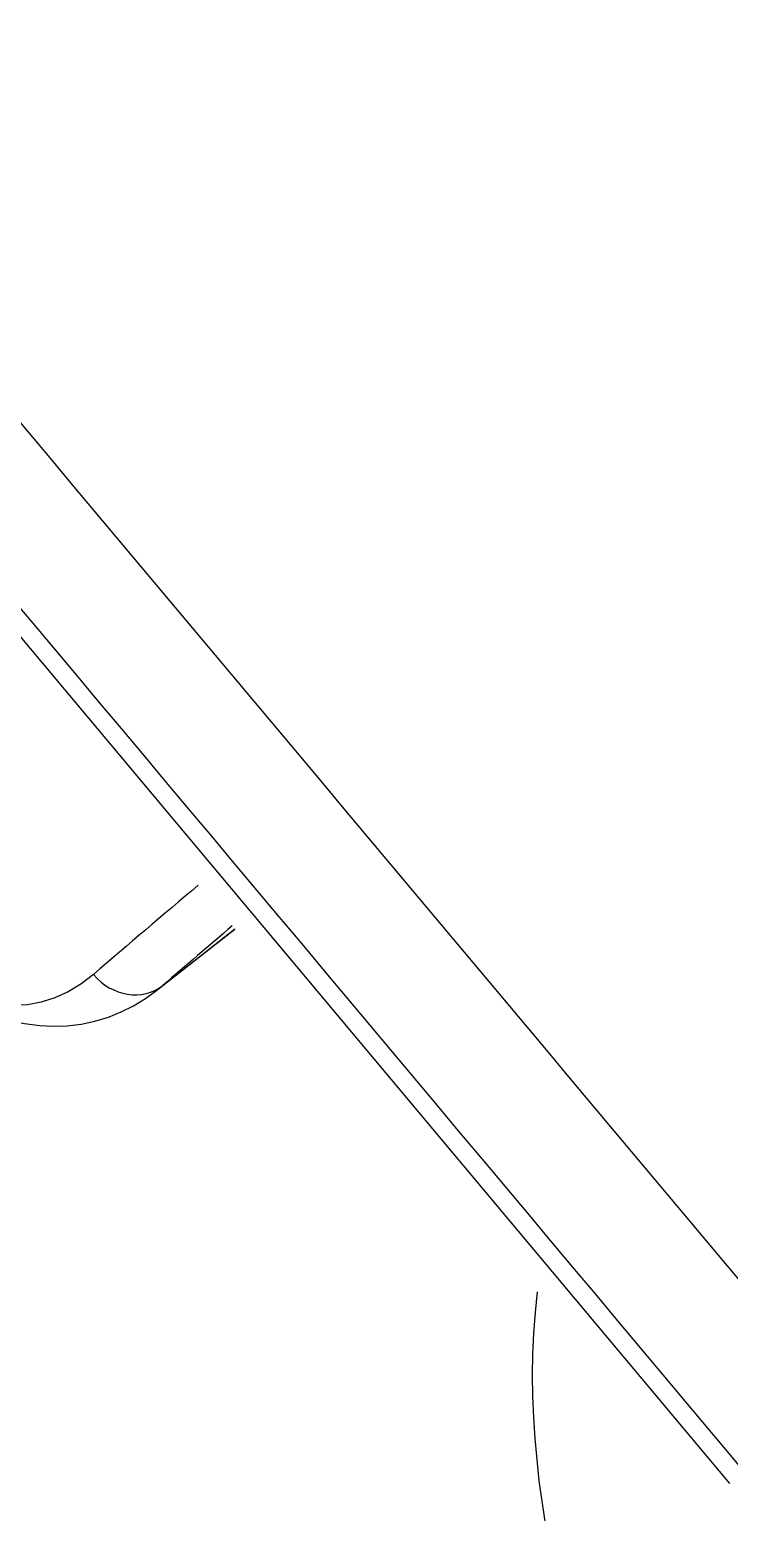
# Model space of a CAD drawing. Extents: x 741 to 1339, y 725 to 848.
# Drawn here: x 1103.0047 to 1103.0312, y 786.7882 to 786.8444 of the extents above; entities that cross this region are included whole.
import ezdxf

# ---------------------------------------------------------------- set-up
doc = ezdxf.new("R2010")
doc.units = 0
doc.header["$MEASUREMENT"] = 0
doc.linetypes.add('CONTINU', pattern=[0])
for name, color, linetype in [('Lay Out', 31, 'CONTINUOUS'), ('PAREDES', 7, 'CONTINUOUS'), ('PENA-008', 8, 'CONTINUOUS')]:
    doc.layers.add(name, color=color, linetype=linetype)

# ---------------------------------------------------------------- blocks, each defined once
blk = doc.blocks.new('A$C12870BC7')
at = {"layer": 'Lay Out', "linetype": 'CONTINU', "ltscale": 0.6}
for p, q in [((0.9334747946082871, 1.491036899470529), (1.10382279996179, 1.491036899470529)), ((1.075568194861148, 1.486416617239612), (1.075687821719498, 1.490164477882601)), ((1.075570910879151, 1.486696763810798), (1.075681596240088, 1.490164477882601))]:
    blk.add_line(p, q, dxfattribs=at)
for points in [[(1.093579055957321, 1.490124561573722), (1.094126287799895, 1.489559385702407), (1.094692623319361, 1.48900910215427), (1.095277177521098, 1.488473955065658), (1.095879523166218, 1.487953212027534), (1.096499019396674, 1.487446873039445), (1.097135391558936, 1.48695432776087), (1.097779728672776, 1.486481557533963), (1.099113873313286, 1.485575689252912), (1.10050612242776, 1.48472133376201), (1.101953607413179, 1.483916904173995), (1.103449461931859, 1.483163499103213), (1.104990390141666, 1.482459897867258), (1.106578070480964, 1.481803292897141), (1.108209878482626, 1.481193073851657), (1.109881053486106, 1.480629851071782), (1.111588513268998, 1.4801133804214), (1.113331525421586, 1.479642807422735), (1.115107099272677, 1.479218254144072), (1.116911176053691, 1.478839964721757), (1.11874039888869, 1.478508183292362), (1.120592601066619, 1.478222665719315)], [(1.067581454148922, 1.479619370323846), (1.068514635194788, 1.479750471595182), (1.069412233353773, 1.479928935336758), (1.070330491559389, 1.480177954511348), (1.071046665822223, 1.480430147459558), (1.071786338218089, 1.480758022705842), (1.072390148681848, 1.481089559998665), (1.072869083353794, 1.481404251877095), (1.073323055074297, 1.481756052494958), (1.073747394733573, 1.482145694261973), (1.074094953480767, 1.482522396797478), (1.074419136163328, 1.482937794959454), (1.074708773538873, 1.483382977767789), (1.074960142526606, 1.483855137653265), (1.075170466074383, 1.484351711183464), (1.075331443543178, 1.484846819894912), (1.075451619708474, 1.485358041611946), (1.075530506297355, 1.485882202560262), (1.075568194861148, 1.486416617239612)], [(1.073567374622144, 1.484951310293738), (1.073543540801552, 1.484353298070502), (1.07345690288048, 1.483788244267245), (1.07331005480853, 1.483257613702946), (1.07310559053542, 1.482762627059785), (1.072846195562079, 1.48230377261045), (1.072534433321152, 1.48188153862786), (1.072172775694185, 1.481496047180528), (1.071763541977475, 1.481146809995309), (1.071308807330638, 1.480833460867345), (1.070810433294241, 1.480555389455887), (1.070270037272167, 1.480311619215101), (1.069689084082938, 1.480101417735497), (1.069068611306761, 1.479923564335124), (1.068409442903885, 1.479777082467692), (1.067712036630269, 1.479660385246845), (1.067349066769907, 1.479612900708091)]]:
    blk.add_lwpolyline(points, dxfattribs=at)
for centre, radius, start, end in [((1.151145028190626, 3.019458048536237), 1.466147559632665, 260.8806133861786, 279.1194392848835), ((1.150884952043725, -152.0122262495063), 153.508512631862, 90.01741581812536, 90.08119482226273), ((1.150787663670144, -139.2092423055365), 140.7010131401963, 90.01890191929488, 90.0882692912573), ((1.661999775302888, 1.492488900980263), 0.5884808922823075, 180.2258445310179, 180.7338944920495), ((1.551765639509995, 1.493298335365282), 0.4762405347314129, 180.3769966170294, 180.7942597033564), ((1.069206029608495, 1.486618762216423), 0.006365368589850779, 358.181020675942, 0.7026718759383468)]:
    blk.add_arc(centre, radius, start, end, dxfattribs=at)
for centre, major_axis, ratio, start_param, end_param in [((1.15114504890937, 5.828385070437591), (2.344892712631126e-15, 4.255094146988052), 0.5783642864339333, 3.047316074371338, 3.235869169235229), ((1.073571311322212, 1.486721787796498), (-0.001999782659197875, -2.880810056894151e-05), 0.8851911425590516, 1.556096196174622, 3.111242055892944)]:
    blk.add_ellipse(centre, major_axis=major_axis, ratio=ratio, start_param=start_param, end_param=end_param, dxfattribs=at)
blk = doc.blocks.new('Layout')
at = {"layer": 'PENA-008', "color": 7, "ltscale": 0.2, "rotation": 309.9340696695724}
blk.add_blockref('A$C12870BC7', (1155.442080052279, 501.922035493262), dxfattribs=at)

msp = doc.modelspace()

# ---------------------------------------------------------------- block references
at = {"layer": 'PAREDES', "color": 7, "lineweight": 0}
msp.add_blockref('Layout', (-54.26272107964405, 284.7565376754262), dxfattribs=at)

doc.saveas('drawing.dxf')
